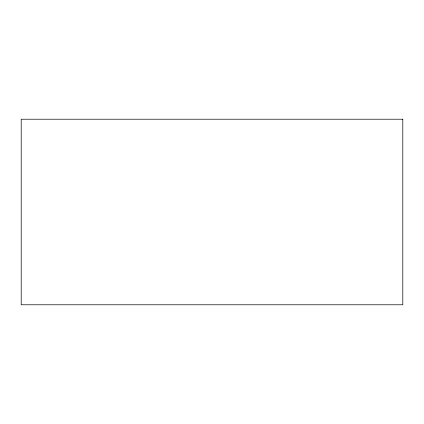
<?xml version="1.0" encoding="UTF-8"?>
<svg xmlns="http://www.w3.org/2000/svg" width="424" height="424" viewBox="0 0 424 424"><rect width="100%" height="100%" fill="white"/><g stroke="black" fill="none" stroke-linecap="round" stroke-linejoin="round"><path stroke-width="0.64" d="M402.8 119.224L21.2 119.224L21.2 304.776L402.8 304.776L402.8 119.224"/></g></svg>
